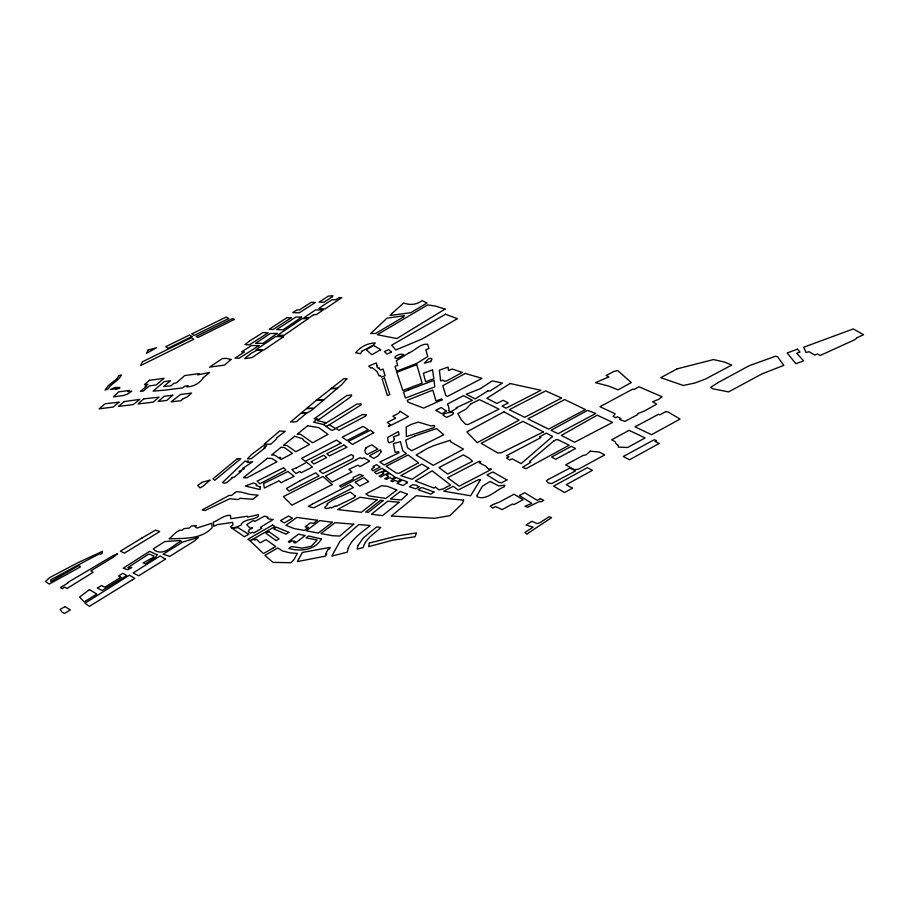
<?xml version="1.0" encoding="UTF-8"?>
<svg xmlns="http://www.w3.org/2000/svg" width="909" height="909" viewBox="0 0 909 909"><rect width="100%" height="100%" fill="white"/><g stroke="black" fill="none" stroke-linecap="round" stroke-linejoin="round"><path stroke-width="1.36" d="M317.127 419.174L313.628 422.117L323.456 424.526L330.978 429.934L332.433 430.355L335.648 428.707L329.41 424.73L326.388 426.287M319.184 419.401L314.094 418.844L346.602 395.676L351.192 394.881L351.692 395.722L349.442 397.767L317.434 420.662L326.331 422.765M329.41 424.73L361.18 404.846L360.953 403.869L356.782 404.141L323.456 424.526M230.647 526.55L231.511 528.14L237.238 526.822L241.215 525.004L241.533 523.675C246.089 518.414 253.577 520.414 258.52 516.232L258.292 514.63L247.805 517.119L247.453 516.232L230.772 518.709L230.42 515.301C223.762 514.983 219.194 520.107 213.41 522.073L213.751 526.311L217.671 524.573L232.624 522.38L232.92 525.038L230.647 526.55M102.41 551.365L102.353 553.161L100.547 554.251L99.49 553.888L87.071 560.228L50.768 579.828L50.927 581.669L78.333 565.807L79.935 566.114L80.287 566.955L49.245 584.078L45.45 581.487L49.893 577.442L79.072 562.126L102.41 551.365M357.953 545.548L357.135 549.116L363.202 547.57C365.52 538.287 374.553 533.81 380.757 527.436L376.633 526.925L363.373 537.912L357.953 545.548M618.415 445.444L618.29 447.126L627.642 447.501L645.083 437.945L629.096 430.332L611.666 439.82L615.132 441.694L616.268 443.967L618.415 445.444M260.099 486.815L260.201 489.599L245.339 486.008L253.588 482.929L256.599 484.338L256.202 485.508L260.099 486.815M369.293 543.048L368.645 546.604L392.824 540.185L415.038 536.742L416.492 532.913L397.574 535.867L369.293 543.048M277.177 333.398L262.974 343.341L255.531 343.341L270.166 333.569L277.177 333.398M348.249 548.15L347.272 552.161L331.83 556.081L340 541.253L358.782 524.527L370.156 525.516C362.282 532.242 352.272 538.037 348.249 548.15M376.985 365.748L377.178 367.168L378.155 368.293L379.326 367.85L379.121 368.679L380.644 369.986L383.053 369.054L385.098 375.735L381.473 377.053L380.405 375.485L379.11 375.974L377.042 371.508L372.156 367.622L370.917 368.088L368.781 366.157A40.246 13.771 -21.7 0 1 376.428 362.907L376.985 365.748M157.018 554.706L155.746 557.149L145.667 563.705L143.065 562.978L153.269 557.365L154.007 555.944L152.621 555.535A49.586 18.68 -26.3 0 0 149.849 554.342L148.497 554.206L127.93 567.511L128.839 568.091L131.85 567.33L127.93 569.738L123.158 568.227L149.587 551.343L157.018 554.706M366.145 414.788L365.759 416.027L338.83 430.332L335.887 428.241L362.441 414.584L366.145 414.788M477.157 495.269L477.111 496.803C486.781 500.95 495.882 489.849 504.165 486.838L504.915 485.179L498.689 485.951L490.133 481.429L482.361 486.247L477.157 495.269M198.31 537.469L195.026 540.571L169.756 556.399L163.086 554.217L182.686 542.048L198.31 537.469M463.601 500.109L462.567 503.313L449.887 515.664L434.661 518.289L391.268 516.062L416.242 495.712L463.601 500.109M118.624 375.792L118.5 376.121A23.85 6.693 -24.2 0 1 115.602 379.882L108.387 385.53L105.069 390.029L107.989 389.052C111.284 383.257 118.556 381.03 121.454 374.94L118.624 375.792M480.429 479.77L470.612 495.791L443.797 491.19L453.193 486.292L458.125 490.019L478.736 479.588L480.429 479.77M259.02 345.579L239.09 358.271L235.067 358.101L244.407 352.01L241.601 351.919L251.532 345.556L259.02 345.579M203.23 377.701C200.105 383.212 193.242 386.802 186.902 386.836L188.163 385.723L184.743 386.177L182.8 387.87L170.676 389.37A56.381 16.646 -23.3 0 1 165.143 390.097L153.11 391.154L164.324 381.564L170.381 380.757L163.643 386.541L170.903 385.848L173.744 383.393L176.232 382.95L184.743 375.565L199.105 373.61L197.673 374.86L209.581 372.497L203.23 377.701M448.432 405.755L449.114 409.55L448.398 410.629L450.364 411.857L457 408.266L456.148 407.823L472.35 400.301L463.545 395.631L447.353 404.107L448.432 405.755M355.26 495.95L354.635 497.45L336.228 506.302L335.751 505.836L331.535 507.949L330.91 507.358L328.081 508.381L325.627 508.472L324.672 507.529L327.66 504.381L327.058 503.779L332.876 499.95L350.192 492.03L355.26 495.95M431.264 360.566L430.855 361.521L424.367 363.18L428.571 358.839L430.639 358.271L431.968 359.021L431.264 360.566M297.3 553.433L293.891 559.717L290.903 562.728L273.064 562.376L264.849 555.433L277.756 547.979L282.449 550.911L289.835 552.808L297.3 553.433M142.406 361.827L140.645 365.554L193.787 339.239L191.469 337.705L142.406 361.827M361.805 351.283L360.578 353.703L355.658 352.772C360.1 346.874 367.929 343.034 375.326 342.966L373.122 345.272L361.805 351.283M148.133 350.067L146.485 353.328L156.609 347.715L148.133 350.067M453.455 413.209L452.784 414.493L446.683 417.413L443.001 415.22L444.91 413.447L447.751 412.8L452.296 412.197L453.455 413.209M298.516 559.433L297.402 561.58L325.592 556.103L326.774 553.876L325.467 554.126L328.024 549.411L329.308 549.15L330.228 547.377L302.379 552.433L298.516 559.433M276.836 437.718L275.802 439.649L270.734 444.206L264.042 444.274L279.767 430.991L285.21 431.366L276.836 437.718M434.684 426.128L433.786 427.707L406.391 436.615L406.187 426.98L410.948 424.469L418.333 422.094L431.093 425.946L433.65 425.412L434.684 426.128M638.277 413.425L637.47 414.743L624.858 421.39L619.586 419.469L620.927 418.447L617.427 416.799L615.791 417.686L613.075 416.413L615.211 413.811L599.974 406.721L632.778 389.086L633.903 389.563L639.05 386.791L662.082 396.779L658.684 399.312L652.617 401.789L656.696 404.107L644.583 410.913L638.277 413.425M394.426 439.354L393.245 441.274L389.109 442.808L387.961 441.308L387.757 437.445L398.392 431.536L399.153 434.763L393.279 436.968L394.426 439.354M267.78 517.255L267.28 518.039L268.78 518.994L273.2 519.505L260.428 527.288L261.849 528.288L253.634 532.992L252.384 532.254L250.691 533.129L248.282 531.742L249.032 529.947L252.634 527.845L251.941 527.402L250.202 528.368L246.703 524.686L252.213 521.084L253.577 520.55L254.906 521.402L264.508 516.119L267.78 517.255M395.335 356.623L395.029 358.044L397.324 358.566L403.823 354.692L401.528 354.169A4.272 1.432 -21.4 0 0 395.324 356.623M321.332 538.992C315.162 550.263 300.118 551.706 288.88 548.445L291.505 546.548L302.208 548.104L311.242 546.309L317.15 539.991L306.106 537.855L308.606 535.958L321.332 538.992M116.136 388.711L115.636 389.427L119.761 388.223L119.693 387.416L115 387.507L110.296 389.518L116.136 388.711M346.84 378.826L341.693 384.632L323.718 399.949L316.218 400.38L290.607 421.969L296.232 421.821L307.003 412.822L301.402 412.97L307.412 412.72L311.139 410.652L323.831 399.846L316.218 400.38L343.795 378.689L346.84 378.826M365.907 448.58L364.725 450.262L365.441 452.887L367.236 454.455L377.792 449.08L371.826 444.785L365.361 448.057L365.907 448.58M400.04 411.277L398.528 413.379L392.847 416.242L395.676 418.185L387.245 422.458L390.177 424.537L388.416 426.537L408.482 416.617L400.04 411.277M353.556 455.966L352.897 458.579L323.025 473.555L319.298 470.851L351.351 454.568L353.556 455.966M381.189 451.682L377.974 455.954L373.769 458.409L369.384 455.841L380.416 449.819L381.189 451.682M231 359.487L224.455 365.123L209.593 367.134L222.387 358.555L226.511 358.373L231 359.487M196.105 525.675L195.162 526.754L197.003 528.061L211.752 523.277L212.172 527.629C202.991 537.708 188.833 538.412 176.164 538.617L169.108 538.878L176.164 532.276L179.63 530.299L181.777 530.311L184.232 528.583L189.265 528.084L191.254 526.072L196.105 525.675M248.259 461.215L247.191 462.431L252.725 461.715L242.612 468.499L244.248 468.726L238.999 471.521L241.18 471.305L234.215 477.236L231.931 477.452L232.511 477.691L226.977 482.486L224.443 483.236L222.432 482.611L244.828 461.238L248.259 461.215M245.953 357.442L244.862 358.657L252.088 357.555L262.565 350.476L256.849 350.283L251.463 353.147L245.953 357.442M403.982 315.718L403.096 316.696L403.766 316.809L375.576 333.501L370.702 333.501L386.984 318.173L403.982 315.718M332.33 296.72L323.979 302.22L319.07 302.152L328.331 296.107L332.921 295.743L332.33 296.72M470.998 403.766L466.078 409.061L457.806 413.595L461.215 419.674L465.453 424.219L468.021 424.594L499.086 409.13L479.498 399.665L470.998 403.766M209.911 480.225L202.991 486.281L200.014 487.826L197.696 485.531L202.003 482.259L209.911 480.225M392.131 313.332L390.075 315.468L410.709 312.696L427.048 303.015L422.049 300.629C416.424 304.89 409.948 305.367 403.721 302.97L392.131 313.332M182.698 398.971L180.868 400.721L171.108 401.846L180.516 394.472L191.572 393.074L187.322 396.79L182.698 398.971M143.565 398.903L138.088 403.982L153.257 402.108L158.961 397.176L143.565 398.903M264.894 448.001L251.1 458.806L247.464 458.818L251.577 454.523L263.008 445.864L266.632 445.819L263.996 448.012L264.894 448.001M295.05 541.434L293.777 542.593L295.505 542.98L305.185 535.526L298.504 534.174L288.392 541.775L289.301 542.503L291.914 540.775L295.05 541.434M407.459 494.257L401.21 499.984L390.495 499.052L400.312 491.405L407.459 494.257M856.994 337.705L854.835 339.693L820.202 355.487L817.418 353.885L814.896 355.089L809.01 351.715L806.044 352.487L803.704 347.227L853.278 328.922L863.55 334.705L856.994 337.705M149.485 380.28L144.406 384.575L147.872 384.28L145.156 386.416L146.44 386.245L140.316 391.438L143.292 391.052L149.406 385.859L156.189 384.973L164.006 378.349L149.485 380.28M303.833 321.627L284.108 335.307L277.62 335.182L302.163 318.616L308.287 318.673L303.833 321.627M590.202 451.171L586.089 454.818L583.078 455.489L565.648 464.863L574.295 469.635L578.26 469.305L604.724 454.898L599.372 452.068L590.202 451.171M551.547 437.343L521.164 463.613L512.244 458.795L509.631 459.999L506.643 458.125L508.949 456.807L506.586 455.67L539.128 438.536L540.9 437.524L539.514 436.809L546.309 433.104L552.57 436.456L551.547 437.343M172.767 395.21L166.813 400.414L158.155 401.505L164.131 396.301L172.767 395.21M353.737 524.198L339.784 536.06L332.592 535.719L320.911 533.56L335.171 522.652L353.737 524.198M124.203 401.562L118.488 406.414L133.225 404.585L139.793 399.392L124.203 401.562M553.604 441.16L529.64 461.431L530.856 462.147L522.607 467.306L526.016 468.726L569.148 445.217L558.137 439.786L556.16 439.626L553.604 441.16M129.271 390.438L127.794 391.677L131.828 391.143L127.646 394.052L123.09 395.597L113.489 396.835L118.568 391.893L129.271 390.438M118.977 402.221L113.216 407.073L99.138 408.811L105.228 403.732L118.977 402.221M237.26 458.727L212.967 478.838L214.763 480.293L240.783 458.715L237.26 458.727M117.443 553.82L113.5 557.058L90.82 570.852L93.172 572.295L66.959 588.521L64.721 587.112L62.13 588.702L60.494 587.566L67.925 583.044L67.402 582.714L113.443 555.444L117.443 553.82M280.995 447.364L271.53 455L274.654 455.102L278.79 457.931L280.12 457.227L280.801 457.704L279.608 458.443L281.051 459.465L292.562 453.386L284.142 447.433L280.995 447.364M267.405 458.295L243.43 477.645L247.043 477.782L276.972 461.749L271.927 458.5L267.405 458.295M307.662 425.776L297.175 434.241L300.493 434.275L312.639 442.797L328.001 434.354L318.707 427.616L307.662 425.776M399.142 502.279L382.53 515.619L371.406 514.255L387.745 501.211L399.142 502.279M294.755 436.263L283.415 445.33L287.108 445.546L295.811 451.75L309.549 444.433L303.799 440.604L302.663 438.797L294.755 436.263M383.03 500.643L368.418 512.29L365.713 512.051L380.53 500.268L383.03 500.643M377.144 499.78L361.384 512.278L337.569 509.574L359.975 497.246L377.144 499.78M317.48 520.266L313.628 523.311L310.367 522.868L305.185 526.834L308.344 527.379L304.367 530.424L294.175 528.572L285.926 525.322L296.788 517.437L317.48 520.266M488.076 390.745L475.168 398.903L466.215 394.233L479.895 388.904L492.235 380.882L502.382 383.053L490.087 390.984L488.076 390.745M235.204 492.564L231.409 495.541L229.352 495.314L202.105 509.915L205.093 510.517L229.727 498.746L238.147 499.586L239.999 498.302L252.838 499.28L258.133 495.166L249.907 494.405L241.067 492.087L236.408 491.644L235.204 492.564M249.543 341.034L244.964 344.579L249.384 344.886L268.121 332.853L262.985 332.535L249.543 341.034M528.981 532.606L526.993 534.162L524.959 532.424L533.072 527.118L526.084 525.061L531.935 521.277L536.98 523.607L540.071 522.607L549.206 516.676L551.547 517.676L528.981 532.606M356.305 459.704L325.479 476.066L332.115 482.009L351.908 471.907L348.874 469.374L357.987 465.169L359.941 466.601L369.736 461.158L363.85 457.784L362.089 458.738L360.191 457.602L356.305 459.704M396.767 489.996L385.882 498.439L368.815 495.871L365.804 494.019L381.666 485.736L387.734 486.383L396.767 489.996M332.444 522.277L318.309 533.072L306.242 530.822L319.752 520.584L332.444 522.277M89.457 589.646L79.572 597.031L84.162 601.951L96.843 594.088L89.457 589.646M548.309 479.452L546.445 480.838L546.866 481.645L548.332 482.974L551.718 483.599L575.408 470.964L570.023 467.987L548.309 479.452M380.678 349.715L371.872 354.726L366.202 349.749L373.713 345.465L380.678 349.715M291.107 317.9L273.075 329.501L269.166 329.274L286.835 317.696L291.107 317.9M323.013 305.526L318.923 308.481L324.956 309.015L341.852 297.584L339.171 297.595L335.819 299.788L332.16 299.663L323.013 305.526M480.691 461.738L479.248 462.772L485.815 466.158L488.701 469.328L490.803 468.533L491.349 469.408L459.159 486.213L447.66 477.691L477.123 462.351L479.429 461.249L480.691 461.738M433.968 491.996L430.957 494.144L418.004 489.724L421.276 487.678L422.742 487.792L433.968 491.996M571.738 429.548L561.353 435.4L574.59 442.263L612.586 422.401L597.19 415.174L571.738 429.548M165.427 559.171L138.782 575.772L133.089 572.988L160.177 555.91L165.427 559.171M374.224 467.374L371.486 469.249L372.792 470.839L380.167 467.056L376.519 464.601L372.849 466.635L374.224 467.374M362.907 475.691L341.068 487.099L339.671 485.861L353.203 479.123L353.158 477.498L359.941 474.362L362.907 475.691M301.686 317.127L283.142 329.774L276.631 329.592L295.879 317.025L301.686 317.127M313.844 314.616L309.276 317.707L304.072 317.661L315.503 309.946L323.206 309.969L316.321 314.639L313.844 314.616M283.517 336.716L263.894 349.988L256.043 349.715L275.643 336.523L283.517 336.716M132.305 579.851L89.434 606.348L85.003 603.246L129.328 575.238L134.793 578.26L132.305 579.851M64.914 606.598L60.13 609.45L61.812 611.871L64.357 613.507L70.323 609.928L64.914 606.598M407.084 482.895L403.119 485.52L396.994 483.361L402.403 479.997L407.243 481.85L406.153 482.543L407.084 482.895M306.038 305.583L299.334 310.003L296.925 309.901L292.721 312.582L299.209 312.866L315.412 302.447L311.31 302.311L306.038 305.583M181.05 541.162C173.244 544.889 164.802 555.842 155.314 550.752L153.246 548.922L164.745 541.571L179.209 540.548L181.05 541.162M428.809 468.249L411.993 479.27L400.767 475.646L421.878 464.067L428.809 468.249M418.947 486.769L415.765 488.837L409.414 486.747L412.595 484.69L416.231 485.19L418.947 486.769M510.142 383.53L486.883 398.244L496.791 403.448L503.097 400.278L508.233 402.892L502.075 406.153L506.052 408.198L540.946 390.279L510.142 383.53M718.326 382.45L710.758 387.291L712.804 388.791L728.575 391.904L762.015 373.872L783.819 365.361L777.536 356.703L775.559 356.214L749.232 365.691L718.326 382.45M142.19 537.867L120.431 551.115L124.306 553.161L159.654 531.606L155.598 530.072L142.19 537.867M288.812 532.39L286.04 534.162L273.711 528.89L276.461 527.152L288.812 532.39M446.296 411.118L442.001 413.822L435.775 410.289L441.285 407.505L446.296 411.118M435.468 487.167L434.025 488.076L415.413 480.963L432.161 470.805L450.557 485.042L442.876 489.019L438.956 489.849L435.468 487.167M340.966 443.149L305.299 461.283L301.515 458.431L336.478 440.058L340.966 443.149M401.096 479.509L397.847 481.543L394.847 480.418L392.654 481.69L390.79 481.02L396.267 477.668L401.096 479.509M656.309 440.592L654.957 441.433L659.264 443.433L629.585 459.738L623.279 456.523L652.867 440.445L654.412 439.729L656.309 440.592M409.073 352.862L396.301 360.771L397.71 365.395L395.006 366.441L396.54 371.236L416.606 363.475L427.787 356.567L425.832 349.715L429.014 348.499L427.628 344.295C420.515 343.352 415.243 350.51 409.073 352.862M120.954 577.238L104.74 587.282L101.717 585.51L97.286 588.021L102.115 590.509L126.76 575.522L122.817 573.34L118.624 575.931L120.954 577.238M368.611 481.588L359.737 486.156L355.044 482.19L363.895 477.657L368.611 481.588M445.024 309.105L396.869 338.557L377.292 334.705L427.639 304.89L435.718 306.14L445.024 309.105M568.625 452.318L555.66 459.25L551.615 457.011L571.375 446.319L575.511 448.501L568.625 452.318M422.208 451.5L416.152 455.011L433.252 465.328L463.499 449.171L450.409 441.66L450.273 440.195C440.626 443.637 430.843 445.66 422.208 451.5M373.735 432.707L352.567 444.41L348.238 441.433L370.406 430.218L373.735 432.707M445.524 314.264L391.654 345.193L395.801 349.954L422.06 339.034L457.409 318.707L445.524 314.264M248.68 534.31L244.373 536.776L232.397 528.447L237.953 527.606L248.68 534.31M272.575 525.061L247.941 539.23L250.282 540.753L274.927 526.561L272.575 525.061M312.355 504.086L308.31 506.404L313.821 507.779L353.294 487.588L350.045 484.758L312.355 504.086M292.346 518.266L284.222 522.936L280.54 520.584L288.596 515.971L292.346 518.266M272.859 548.218L263.474 553.592L250.043 540.753L253.406 538.946L254.656 540.128L256.349 539.242L260.144 542.832L266.087 539.628L275.791 546.57L272.859 548.218M300.152 480.702L286.38 488.587L288.96 491.11L319.025 475.816L315.662 472.828L300.152 480.702M540.378 498.621L537.253 500.393L524.754 492.689L519.38 495.621L531.845 503.347L524.959 506.268L527.731 507.267L539.605 501.404L540.991 501.859L543.764 500.382L540.378 498.621M268.791 531.56L265.86 533.219L276.131 540.594L279.097 538.912L268.791 531.56M343.647 436.422L342.216 437.229L346.92 440.467L368.179 429.684L363.111 426.366L343.647 436.422M493.132 504.518L490.19 506.165L492.735 508.086L495.564 506.518L502.109 509.619L512.596 503.938L513.778 504.7L523.016 499.723L514.074 494.212L499.439 502.086L493.132 504.518M613.677 371.508L606.121 375.587L608.86 376.86L595.475 382.655L608.621 386.064L618.063 389.847L631.289 382.564L617.654 370.554L613.677 371.508M665.695 411.618L659.832 414.879L658.502 414.277L634.993 426.878L651.571 434.672L680.057 419.072L668.126 412.004L665.695 411.618M440.74 466.612L438.967 467.59L447.66 474.032L472.544 461.261L469.305 458.306L463.385 454.886L440.74 466.612M562.387 431.343L558.046 433.729L551.047 430.287L587.566 410.379L595.736 413.481L562.387 431.343M572.386 488.201L564.512 492.53L553.592 486.156L587.373 467.669L592.407 470.362L566.25 484.679L572.386 488.201M465.306 373.451L442.785 385.689L445.785 395.506L447.353 396.472L482.009 378.36L465.306 373.451M543.457 431.9L501.473 452.671L497.916 453.046L481.179 443.319L522.88 421.367L543.457 431.9M234.306 319.457L197.912 337.534L196.196 336.421L232.624 318.502L234.306 319.457M462.272 372.44L446.796 380.837L444.376 381.36L442.99 380.087L440.615 380.939L439.388 370.145L448.057 367.134L448.501 370.418L452.273 369.031L462.272 372.44M503.95 411.788L466.851 431.923L477.236 442.649L519.13 420.151L503.95 411.788M677.137 368.849L660.752 377.689L683.363 385.496L694.919 382.996L705.111 379.212L731.779 365.066L724.291 362.009L713.463 359.555L677.137 368.849M506.927 479.929L501.37 482.918L498.905 482.315L486.985 474.918L492.883 471.953L506.927 479.929M389.631 473.43L386.439 475.134L388.597 476.6L384.7 478.702L386.586 479.407L390.041 477.566L391.881 478.804L395.108 477.077L389.631 473.43M418.526 462.84L398.812 473.407L396.233 472.998L386.098 466.237L408.107 454.954L418.526 462.84M385.132 470.351L376.44 473.873L374.451 472.203L382.03 468.294L385.132 470.351M385.746 470.805L382.28 472.657L383.746 473.657L379.121 476.134L380.701 477.032L388.779 472.737L385.746 470.805M585.396 409.561L548.65 429.105L527.89 418.89L564.682 399.562L585.396 409.561M561.535 398.051L524.72 417.311L509.301 409.709L545.65 390.893L561.535 398.051M414.822 435.956L405.721 440.183L407.482 447.705L411.686 450.75L443.728 434.775L436.593 428.559L414.822 435.956M390.79 461.624L384.234 464.976L379.86 462.045L398.892 452.818L398.619 451.546L395.165 452.5L393.37 443.615L400.449 441.694L402.789 450.739L406.334 453.648L390.79 461.624M332.171 484.599L291.994 505.143L283.369 496.621L322.968 476.464L332.171 484.599M296.368 467.919L291.869 469.544L295.914 473.521L299.879 471.51L301.209 472.737L312.469 467.033L306.776 462.238L296.368 467.919M326.558 457.568L313.912 463.988L311.162 461.602L323.786 455.216L326.558 457.568M283.551 467.771L257.133 481.134L259.815 483.793L285.949 470.044L283.551 467.771M343.875 445.058L326.831 453.682L329.388 455.909L346.977 447.217L343.875 445.058M285.653 480.384L281.063 482.713L279.052 480.759L264.326 488.065L263.621 483.531L287.983 471.521L294.062 476.373L285.653 480.384M191.913 336.546L167.949 348.306L165.722 346.681L189.572 334.989L191.913 336.546M228.636 318.514L194.106 335.466L191.765 333.91L226.182 317.048L228.636 318.514M441.967 399.869L423.651 408.107L407.88 402.119L407.289 400.267L432.775 390.131L436.013 400.96L441.569 398.858L441.967 399.869M391.427 352.09L387.086 354.09L384.348 351.601L388.677 349.613L391.427 352.09M408.868 389.802L403.494 392.029L405.425 398.062L434.763 386.916L434.059 380.337L408.868 389.802M384.496 378.064L382.155 378.973L387.393 395.517L389.791 394.586L384.496 378.064M416.754 364.668L396.733 372.326L402.88 390.495L422.151 383.155L416.754 364.668M797.42 349.192L787.16 352.976L795.909 363.725L803.624 360.873L796.739 353.26L800.022 352.056L797.42 349.192M432.548 369.918L423.378 373.258L425.594 381.746L433.854 378.78L432.548 369.918M337.5 388.427L331.149 388.495L337.5 388.427M313.094 408.334L306.753 408.539L312.969 408.334"/></g></svg>
